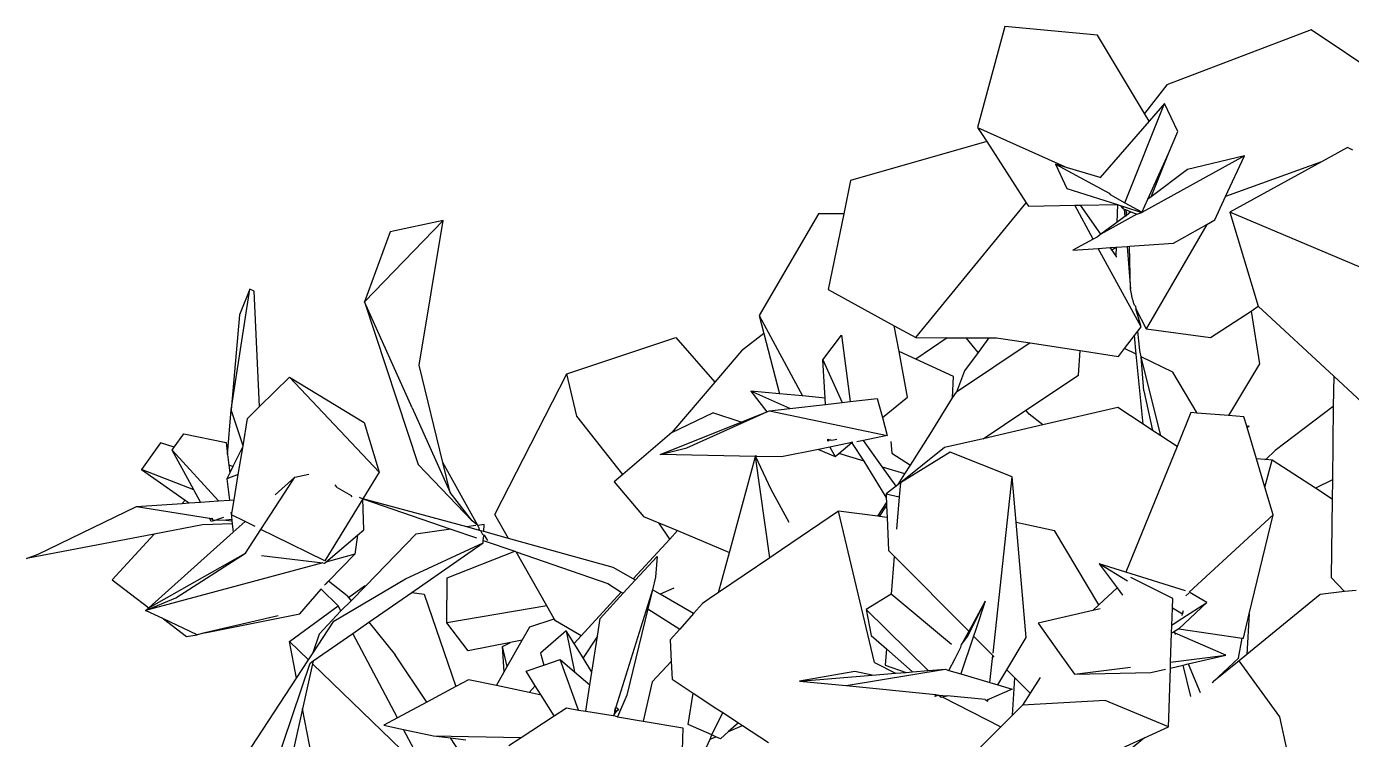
# Model space of a CAD drawing. Header units: metres. Extents: x -175 to 101, y -7 to 93.
# Drawn here: x 9.4208 to 9.4757, y 0.8264 to 0.856 of the extents above; entities that cross this region are included whole.
import ezdxf

# ---------------------------------------------------------------- set-up
doc = ezdxf.new("R2010")
doc.units = ezdxf.units.M

# ---------------------------------------------------------------- blocks, each defined once
blk = doc.blocks.new('verdurita}')
for p, q in [((-6.091487, 0.883776), (-6.092619, 0.879587)), ((-6.087654, 0.883419), (-6.091487, 0.883776)), ((-6.078787, 0.883634), (-6.084772, 0.881359)), ((-6.073357, 0.879981), (-6.078787, 0.883634)), ((-6.085698, 0.880168), (-6.087654, 0.883419)), ((-6.084772, 0.881359), (-6.085698, 0.880168)), ((-6.086508, 0.876469), (-6.084875, 0.880576)), ((-6.084875, 0.880576), (-6.085506, 0.87985)), ((-6.084318, 0.879421), (-6.084875, 0.880576)), ((-6.085506, 0.87985), (-6.087531, 0.877519)), ((-6.085506, 0.87985), (-6.085698, 0.880168)), ((-6.092619, 0.879587), (-6.088887, 0.877918)), ((-6.092619, 0.879587), (-6.092239, 0.879)), ((-6.084702, 0.878512), (-6.084318, 0.879421)), ((-6.092239, 0.879), (-6.097877, 0.877383)), ((-6.092239, 0.879), (-6.090599, 0.876465)), ((-6.077292, 0.878759), (-6.078363, 0.878169)), ((-6.077062, 0.87864), (-6.077292, 0.878759)), ((-6.089384, 0.878064), (-6.088915, 0.877064)), ((-6.089384, 0.878064), (-6.087169, 0.876865)), ((-6.088887, 0.877918), (-6.089384, 0.878064)), ((-6.08156, 0.878418), (-6.085816, 0.876065)), ((-6.085555, 0.876613), (-6.084702, 0.878512)), ((-6.085417, 0.876716), (-6.084702, 0.878512)), ((-6.08156, 0.878418), (-6.083911, 0.877839)), ((-6.082337, 0.876732), (-6.08156, 0.878418)), ((-6.078363, 0.878169), (-6.082337, 0.876732)), ((-6.078363, 0.878169), (-6.082161, 0.87608)), ((-6.087531, 0.877519), (-6.088887, 0.877918)), ((-6.087531, 0.877519), (-6.08755, 0.877497)), ((-6.083911, 0.877839), (-6.085417, 0.876716)), ((-6.097877, 0.877383), (-6.098161, 0.876002)), ((-6.088915, 0.877064), (-6.086816, 0.876388)), ((-6.095182, 0.870873), (-6.090599, 0.876465)), ((-6.090599, 0.876465), (-6.090509, 0.876326)), ((-6.090509, 0.876326), (-6.088592, 0.876362)), ((-6.088592, 0.876362), (-6.088357, 0.876367)), ((-6.087824, 0.874955), (-6.088592, 0.876362)), ((-6.088357, 0.876367), (-6.086816, 0.876388)), ((-6.087508, 0.875157), (-6.088357, 0.876367)), ((-6.087169, 0.876865), (-6.087116, 0.876806)), ((-6.087116, 0.876806), (-6.086508, 0.876469)), ((-6.086816, 0.876388), (-6.086843, 0.875653)), ((-6.086816, 0.876388), (-6.086714, 0.876355)), ((-6.086714, 0.876355), (-6.086603, 0.87623)), ((-6.086714, 0.876355), (-6.086572, 0.876309)), ((-6.086508, 0.876469), (-6.085824, 0.876089)), ((-6.085816, 0.876065), (-6.085555, 0.876613)), ((-6.085417, 0.876716), (-6.085555, 0.876613)), ((-6.082788, 0.875751), (-6.082337, 0.876732)), ((-6.099203, 0.876007), (-6.101665, 0.871797)), ((-6.098161, 0.876002), (-6.099203, 0.876007)), ((-6.098161, 0.876002), (-6.098803, 0.872875)), ((-6.086015, 0.875987), (-6.087508, 0.875157)), ((-6.086518, 0.875896), (-6.086843, 0.875653)), ((-6.086603, 0.87623), (-6.086572, 0.876309)), ((-6.086603, 0.87623), (-6.086542, 0.876205)), ((-6.086572, 0.876309), (-6.085816, 0.876065)), ((-6.086542, 0.876205), (-6.086518, 0.875896)), ((-6.086542, 0.876205), (-6.086491, 0.876184)), ((-6.086452, 0.875936), (-6.086518, 0.875896)), ((-6.086491, 0.876184), (-6.086452, 0.876052)), ((-6.086491, 0.876184), (-6.086259, 0.876088)), ((-6.086259, 0.876088), (-6.086452, 0.875936)), ((-6.086452, 0.875936), (-6.086452, 0.876052)), ((-6.08644, 0.875906), (-6.086452, 0.875936)), ((-6.086259, 0.876088), (-6.086015, 0.875987)), ((-6.086015, 0.875987), (-6.085816, 0.876065)), ((-6.076478, 0.873671), (-6.082161, 0.87608)), ((-6.082161, 0.87608), (-6.080986, 0.872172)), ((-6.114766, 0.875725), (-6.118026, 0.872354)), ((-6.116954, 0.875257), (-6.118026, 0.872354)), ((-6.114766, 0.875725), (-6.116954, 0.875257)), ((-6.115754, 0.869737), (-6.114766, 0.875725)), ((-6.086843, 0.875653), (-6.087508, 0.875157)), ((-6.08311, 0.875571), (-6.085628, 0.871241)), ((-6.084504, 0.874786), (-6.08311, 0.875571)), ((-6.08311, 0.875571), (-6.082788, 0.875751)), ((-6.087824, 0.874955), (-6.088669, 0.874501)), ((-6.087664, 0.875041), (-6.087824, 0.874955)), ((-6.087508, 0.875157), (-6.087664, 0.875041)), ((-6.086316, 0.874662), (-6.084504, 0.874786)), ((-6.088669, 0.874501), (-6.087615, 0.874573)), ((-6.087615, 0.874573), (-6.087122, 0.874607)), ((-6.085838, 0.87132), (-6.087615, 0.874573)), ((-6.087122, 0.874607), (-6.08688, 0.874624)), ((-6.08706, 0.874519), (-6.087122, 0.874607)), ((-6.08706, 0.874519), (-6.08688, 0.874624)), ((-6.086892, 0.87428), (-6.08706, 0.874519)), ((-6.08688, 0.874624), (-6.086892, 0.87428)), ((-6.086847, 0.874216), (-6.086892, 0.87428)), ((-6.08688, 0.874624), (-6.086421, 0.874655)), ((-6.086421, 0.874655), (-6.086316, 0.874662)), ((-6.086421, 0.874655), (-6.086281, 0.872877)), ((-6.086281, 0.872877), (-6.086316, 0.874662)), ((-6.123543, 0.867882), (-6.122772, 0.872876)), ((-6.122772, 0.872876), (-6.1232, 0.871822)), ((-6.12259, 0.872795), (-6.122772, 0.872876)), ((-6.122368, 0.868015), (-6.12259, 0.872795)), ((-6.098803, 0.872875), (-6.096072, 0.871365)), ((-6.08625, 0.872764), (-6.086281, 0.872877)), ((-6.08619, 0.872469), (-6.08625, 0.872764)), ((-6.118026, 0.872354), (-6.115804, 0.865617)), ((-6.116041, 0.867962), (-6.118026, 0.872354)), ((-6.086176, 0.872412), (-6.08619, 0.872469)), ((-6.08617, 0.872385), (-6.086176, 0.872412)), ((-6.08615, 0.872343), (-6.08617, 0.872385)), ((-6.086145, 0.872293), (-6.08615, 0.872343)), ((-6.086108, 0.872219), (-6.086145, 0.872293)), ((-6.086075, 0.872184), (-6.086108, 0.872219)), ((-6.086075, 0.872184), (-6.086063, 0.87207)), ((-6.086063, 0.87207), (-6.085628, 0.871241)), ((-6.085838, 0.87132), (-6.086063, 0.87207)), ((-6.082971, 0.870871), (-6.081274, 0.871974)), ((-6.081274, 0.871974), (-6.080986, 0.872172)), ((-6.081274, 0.871974), (-6.080936, 0.86979)), ((-6.080986, 0.872172), (-6.077859, 0.869274)), ((-6.1232, 0.871822), (-6.123543, 0.867882)), ((-6.101665, 0.871797), (-6.099871, 0.868454)), ((-6.101665, 0.871797), (-6.101471, 0.87105)), ((-6.109634, 0.869376), (-6.105127, 0.870872)), ((-6.105127, 0.870872), (-6.103506, 0.869027)), ((-6.101471, 0.87105), (-6.102404, 0.870322)), ((-6.101471, 0.87105), (-6.100822, 0.868545)), ((-6.099033, 0.869956), (-6.098257, 0.87097)), ((-6.098257, 0.87097), (-6.097901, 0.868219)), ((-6.096072, 0.871365), (-6.095182, 0.870873)), ((-6.095873, 0.870297), (-6.096072, 0.871365)), ((-6.095182, 0.870873), (-6.093875, 0.87087)), ((-6.093875, 0.87087), (-6.095182, 0.869979)), ((-6.093875, 0.87087), (-6.09309, 0.870868)), ((-6.092589, 0.870261), (-6.09309, 0.870868)), ((-6.09309, 0.870868), (-6.092144, 0.870866)), ((-6.092144, 0.870866), (-6.092589, 0.870261)), ((-6.092144, 0.870866), (-6.091832, 0.870865)), ((-6.091832, 0.870865), (-6.090433, 0.870652)), ((-6.08653, 0.870421), (-6.086119, 0.870955)), ((-6.086119, 0.870955), (-6.085973, 0.871144)), ((-6.086041, 0.870182), (-6.086119, 0.870955)), ((-6.085973, 0.871144), (-6.085838, 0.87132)), ((-6.085894, 0.870336), (-6.085973, 0.871144)), ((-6.085628, 0.871241), (-6.082971, 0.870871)), ((-6.102404, 0.870322), (-6.103506, 0.869027)), ((-6.090433, 0.870652), (-6.093487, 0.868608)), ((-6.090433, 0.870652), (-6.088365, 0.870337)), ((-6.088435, 0.869318), (-6.088365, 0.870337)), ((-6.088365, 0.870337), (-6.08678, 0.870096)), ((-6.08678, 0.870096), (-6.08653, 0.870421)), ((-6.086041, 0.870182), (-6.08653, 0.870421)), ((-6.085831, 0.870079), (-6.085894, 0.870336)), ((-6.099033, 0.869956), (-6.098228, 0.868182)), ((-6.098932, 0.868364), (-6.099033, 0.869956)), ((-6.095182, 0.869979), (-6.095873, 0.870297)), ((-6.095522, 0.86841), (-6.095873, 0.870297)), ((-6.093617, 0.86926), (-6.095182, 0.869979)), ((-6.092589, 0.870261), (-6.093156, 0.869489)), ((-6.085748, 0.86728), (-6.086041, 0.870182)), ((-6.084521, 0.869437), (-6.085831, 0.870079)), ((-6.085731, 0.868664), (-6.085831, 0.870079)), ((-6.085028, 0.866803), (-6.085831, 0.870079)), ((-6.080936, 0.86979), (-6.082222, 0.867641)), ((-6.122368, 0.868015), (-6.121129, 0.869235)), ((-6.121129, 0.869235), (-6.117414, 0.865295)), ((-6.121129, 0.869235), (-6.118041, 0.867355)), ((-6.114777, 0.865696), (-6.115754, 0.869737)), ((-6.11262, 0.86354), (-6.109634, 0.869376)), ((-6.109223, 0.867612), (-6.109634, 0.869376)), ((-6.09365, 0.868374), (-6.093617, 0.86926)), ((-6.093156, 0.869489), (-6.093487, 0.868608)), ((-6.090613, 0.867865), (-6.088435, 0.869318)), ((-6.083519, 0.867746), (-6.084521, 0.869437)), ((-6.077859, 0.869274), (-6.077875, 0.868012)), ((-6.077859, 0.869274), (-6.074268, 0.865946)), ((-6.103506, 0.869027), (-6.105287, 0.866932)), ((-6.100397, 0.867935), (-6.102009, 0.868658)), ((-6.102009, 0.868658), (-6.101344, 0.867796)), ((-6.100822, 0.868545), (-6.102009, 0.868658)), ((-6.085731, 0.868664), (-6.085362, 0.867024)), ((-6.099871, 0.868454), (-6.100822, 0.868545)), ((-6.098932, 0.868364), (-6.099871, 0.868454)), ((-6.098915, 0.868104), (-6.098932, 0.868364)), ((-6.098915, 0.868104), (-6.098228, 0.868182)), ((-6.098228, 0.868182), (-6.097901, 0.868219)), ((-6.097901, 0.868219), (-6.096772, 0.868348)), ((-6.096772, 0.868348), (-6.096559, 0.867556)), ((-6.096559, 0.867556), (-6.095522, 0.86841)), ((-6.094587, 0.866871), (-6.09365, 0.868374)), ((-6.09365, 0.868374), (-6.093487, 0.868608)), ((-6.123698, 0.866028), (-6.123543, 0.867882)), ((-6.123056, 0.866385), (-6.123543, 0.867882)), ((-6.122868, 0.867523), (-6.122368, 0.868015)), ((-6.116041, 0.867962), (-6.114477, 0.864456)), ((-6.107312, 0.865197), (-6.109223, 0.867612)), ((-6.105287, 0.866932), (-6.103583, 0.867752)), ((-6.104669, 0.866302), (-6.101344, 0.867796)), ((-6.102414, 0.867368), (-6.103583, 0.867752)), ((-6.102414, 0.867368), (-6.101344, 0.867796)), ((-6.101344, 0.867796), (-6.101233, 0.86784)), ((-6.101233, 0.86784), (-6.100397, 0.867935)), ((-6.101233, 0.86784), (-6.096359, 0.866811)), ((-6.100397, 0.867935), (-6.098915, 0.868104)), ((-6.092387, 0.86668), (-6.090613, 0.867865)), ((-6.090475, 0.867697), (-6.090613, 0.867865)), ((-6.089908, 0.867255), (-6.090475, 0.867697)), ((-6.086798, 0.867976), (-6.089908, 0.867255)), ((-6.085748, 0.86728), (-6.086798, 0.867976)), ((-6.083776, 0.867766), (-6.084351, 0.866354)), ((-6.083519, 0.867746), (-6.083776, 0.867766)), ((-6.082222, 0.867641), (-6.083519, 0.867746)), ((-6.081577, 0.86759), (-6.082222, 0.867641)), ((-6.081459, 0.867195), (-6.081577, 0.86759)), ((-6.077875, 0.868012), (-6.080287, 0.866197)), ((-6.077875, 0.868012), (-6.077912, 0.864981)), ((-6.123056, 0.866385), (-6.122868, 0.867523)), ((-6.118041, 0.867355), (-6.117414, 0.865295)), ((-6.105771, 0.866025), (-6.102414, 0.867368)), ((-6.096559, 0.867556), (-6.096359, 0.866811)), ((-6.089908, 0.867255), (-6.092387, 0.86668)), ((-6.085362, 0.867024), (-6.085748, 0.86728)), ((-6.085028, 0.866803), (-6.085362, 0.867024)), ((-6.081459, 0.867195), (-6.081366, 0.867214)), ((-6.081445, 0.867146), (-6.081459, 0.867195)), ((-6.081445, 0.867146), (-6.081366, 0.867214)), ((-6.081057, 0.86585), (-6.081445, 0.867146)), ((-6.126471, 0.866508), (-6.127259, 0.865402)), ((-6.125909, 0.866324), (-6.126471, 0.866508)), ((-6.125909, 0.866324), (-6.125509, 0.866877)), ((-6.125509, 0.866877), (-6.123756, 0.86653)), ((-6.123756, 0.86653), (-6.123698, 0.866028)), ((-6.105287, 0.866932), (-6.107312, 0.865197)), ((-6.098824, 0.866667), (-6.098719, 0.866636)), ((-6.098818, 0.866581), (-6.098824, 0.866667)), ((-6.098719, 0.866636), (-6.098818, 0.866581)), ((-6.097821, 0.866517), (-6.098733, 0.866333)), ((-6.098719, 0.866636), (-6.098661, 0.866615)), ((-6.098661, 0.866615), (-6.098454, 0.866659)), ((-6.098367, 0.866067), (-6.097821, 0.866517)), ((-6.097821, 0.866517), (-6.097814, 0.866559)), ((-6.097786, 0.866524), (-6.097821, 0.866517)), ((-6.097323, 0.865744), (-6.097821, 0.866517)), ((-6.097347, 0.866612), (-6.097623, 0.866557)), ((-6.096359, 0.866811), (-6.097347, 0.866612)), ((-6.096554, 0.865506), (-6.097347, 0.866612)), ((-6.096209, 0.866563), (-6.096164, 0.866083)), ((-6.095401, 0.865584), (-6.094587, 0.866871)), ((-6.092387, 0.86668), (-6.093982, 0.86631)), ((-6.084351, 0.866354), (-6.085028, 0.866803)), ((-6.125999, 0.866199), (-6.125909, 0.866324)), ((-6.12408, 0.864098), (-6.125999, 0.866199)), ((-6.1251, 0.864566), (-6.125999, 0.866199)), ((-6.123698, 0.866028), (-6.123646, 0.865584)), ((-6.123056, 0.866385), (-6.12348, 0.86553)), ((-6.123253, 0.865194), (-6.123056, 0.866385)), ((-6.105771, 0.866025), (-6.104669, 0.866302)), ((-6.101821, 0.865949), (-6.105771, 0.866025)), ((-6.102904, 0.861967), (-6.101821, 0.865949)), ((-6.101808, 0.865996), (-6.101821, 0.865949)), ((-6.101821, 0.865949), (-6.10118, 0.864589)), ((-6.101223, 0.861747), (-6.101821, 0.865949)), ((-6.100745, 0.865928), (-6.101787, 0.865948)), ((-6.099207, 0.866238), (-6.100745, 0.865928)), ((-6.098733, 0.866333), (-6.099207, 0.866238)), ((-6.099207, 0.866238), (-6.098522, 0.865939)), ((-6.098733, 0.866333), (-6.098522, 0.865939)), ((-6.098522, 0.865939), (-6.098367, 0.866067)), ((-6.097323, 0.865744), (-6.098367, 0.866067)), ((-6.096164, 0.866083), (-6.095401, 0.865584)), ((-6.093982, 0.86631), (-6.095813, 0.864851)), ((-6.093758, 0.866125), (-6.095813, 0.864851)), ((-6.091185, 0.865103), (-6.093758, 0.866125)), ((-6.084351, 0.866354), (-6.086474, 0.861142)), ((-6.080287, 0.866197), (-6.080653, 0.865837)), ((-6.1251, 0.864566), (-6.127259, 0.865402)), ((-6.127259, 0.865402), (-6.125453, 0.864134)), ((-6.12348, 0.86553), (-6.123646, 0.865584)), ((-6.123646, 0.865584), (-6.12361, 0.865269)), ((-6.12348, 0.86553), (-6.12361, 0.865269)), ((-6.115804, 0.865617), (-6.113561, 0.863276)), ((-6.113321, 0.863087), (-6.114777, 0.865696)), ((-6.114477, 0.864456), (-6.114777, 0.865696)), ((-6.0964, 0.864255), (-6.097323, 0.865744)), ((-6.095632, 0.865221), (-6.096554, 0.865506)), ((-6.095989, 0.864718), (-6.096554, 0.865506)), ((-6.095632, 0.865221), (-6.095401, 0.865584)), ((-6.080717, 0.86582), (-6.081057, 0.86585)), ((-6.080707, 0.864677), (-6.081057, 0.86585)), ((-6.080717, 0.86582), (-6.080653, 0.865837)), ((-6.080674, 0.865816), (-6.080717, 0.86582)), ((-6.080707, 0.864677), (-6.080409, 0.865793)), ((-6.080653, 0.865837), (-6.080674, 0.865816)), ((-6.080409, 0.865793), (-6.080674, 0.865816)), ((-6.078615, 0.864625), (-6.080409, 0.865793)), ((-6.12361, 0.865269), (-6.123733, 0.865021)), ((-6.123253, 0.865194), (-6.123733, 0.865021)), ((-6.123733, 0.865021), (-6.123623, 0.864129)), ((-6.123427, 0.864142), (-6.123253, 0.865194)), ((-6.121726, 0.864351), (-6.12091, 0.865082)), ((-6.121158, 0.8647), (-6.12091, 0.865082)), ((-6.12091, 0.865082), (-6.120326, 0.865211)), ((-6.117414, 0.865295), (-6.118095, 0.864181)), ((-6.107312, 0.865197), (-6.107671, 0.86489)), ((-6.107671, 0.86489), (-6.106457, 0.86346)), ((-6.09591, 0.864781), (-6.095632, 0.865221)), ((-6.095813, 0.864851), (-6.09591, 0.864781)), ((-6.095813, 0.864851), (-6.095862, 0.86427)), ((-6.091976, 0.857788), (-6.091185, 0.865103)), ((-6.091022, 0.863217), (-6.091185, 0.865103)), ((-6.077912, 0.864981), (-6.078615, 0.864625)), ((-6.077912, 0.864981), (-6.077922, 0.864174)), ((-6.124815, 0.864049), (-6.1251, 0.864566)), ((-6.122314, 0.86292), (-6.121158, 0.8647)), ((-6.119154, 0.864661), (-6.119236, 0.864768)), ((-6.119154, 0.864661), (-6.11858, 0.864327)), ((-6.118535, 0.864275), (-6.11858, 0.864327)), ((-6.113561, 0.863276), (-6.114477, 0.864456)), ((-6.10118, 0.864589), (-6.100444, 0.86322)), ((-6.095989, 0.864718), (-6.096405, 0.864388)), ((-6.096405, 0.864388), (-6.095862, 0.86427)), ((-6.096405, 0.864388), (-6.0964, 0.864255)), ((-6.09591, 0.864781), (-6.095989, 0.864718)), ((-6.095862, 0.86427), (-6.095976, 0.862929)), ((-6.080364, 0.863529), (-6.080707, 0.864677)), ((-6.077922, 0.864174), (-6.078615, 0.864625)), ((-6.131547, 0.861896), (-6.127476, 0.86387)), ((-6.127476, 0.86387), (-6.125578, 0.863998)), ((-6.127476, 0.86387), (-6.124448, 0.863382)), ((-6.125578, 0.863998), (-6.125453, 0.864134)), ((-6.125578, 0.863998), (-6.125287, 0.864017)), ((-6.125453, 0.864134), (-6.125287, 0.864017)), ((-6.125287, 0.864017), (-6.124815, 0.864049)), ((-6.124815, 0.864049), (-6.12408, 0.864098)), ((-6.12408, 0.864098), (-6.123623, 0.864129)), ((-6.123623, 0.864129), (-6.123427, 0.864142)), ((-6.123507, 0.863655), (-6.123427, 0.864142)), ((-6.118095, 0.864181), (-6.119665, 0.861611)), ((-6.118244, 0.86425), (-6.118095, 0.864181)), ((-6.118055, 0.862898), (-6.118095, 0.864181)), ((-6.118095, 0.864181), (-6.11444, 0.862931)), ((-6.113778, 0.863023), (-6.118095, 0.864181)), ((-6.096744, 0.863463), (-6.09639, 0.864023)), ((-6.096684, 0.863455), (-6.096385, 0.863902)), ((-6.0964, 0.864255), (-6.09639, 0.864023)), ((-6.09639, 0.864023), (-6.096385, 0.863902)), ((-6.096385, 0.863902), (-6.096364, 0.863414)), ((-6.077922, 0.864174), (-6.077962, 0.860931)), ((-6.124448, 0.863382), (-6.124375, 0.863377)), ((-6.124376, 0.863251), (-6.124448, 0.863382)), ((-6.124396, 0.863392), (-6.124375, 0.863377)), ((-6.124249, 0.863289), (-6.124376, 0.863251)), ((-6.124375, 0.863377), (-6.124305, 0.863388)), ((-6.124375, 0.863377), (-6.124249, 0.863289)), ((-6.124249, 0.863289), (-6.124016, 0.863372)), ((-6.123763, 0.863306), (-6.124249, 0.863289)), ((-6.124016, 0.863372), (-6.12385, 0.863431)), ((-6.123524, 0.863327), (-6.123763, 0.863306)), ((-6.123763, 0.863306), (-6.123517, 0.863268)), ((-6.123562, 0.863636), (-6.12353, 0.863521)), ((-6.12353, 0.863521), (-6.123534, 0.863414)), ((-6.123534, 0.863414), (-6.123524, 0.863327)), ((-6.12353, 0.863521), (-6.123507, 0.863655)), ((-6.122966, 0.863242), (-6.12353, 0.863521)), ((-6.123524, 0.863327), (-6.123517, 0.863268)), ((-6.123517, 0.863268), (-6.123502, 0.863153)), ((-6.123459, 0.862801), (-6.122966, 0.863242)), ((-6.122552, 0.863038), (-6.122966, 0.863242)), ((-6.113321, 0.863087), (-6.113561, 0.863276)), ((-6.112053, 0.862544), (-6.11262, 0.86354)), ((-6.106457, 0.86346), (-6.10582, 0.863193)), ((-6.105368, 0.862518), (-6.10582, 0.863193)), ((-6.10582, 0.863193), (-6.105047, 0.862868)), ((-6.098382, 0.863676), (-6.100742, 0.862073)), ((-6.096888, 0.857397), (-6.098382, 0.863676)), ((-6.096744, 0.863463), (-6.098382, 0.863676)), ((-6.096684, 0.863455), (-6.096744, 0.863463)), ((-6.096364, 0.863414), (-6.096684, 0.863455)), ((-6.096364, 0.863414), (-6.096307, 0.862051)), ((-6.091022, 0.863217), (-6.08943, 0.862871)), ((-6.090608, 0.858433), (-6.091022, 0.863217)), ((-6.080364, 0.863529), (-6.08385, 0.860313)), ((-6.081356, 0.859412), (-6.080364, 0.863529)), ((-6.126744, 0.862723), (-6.13203, 0.861707)), ((-6.128477, 0.86083), (-6.126744, 0.862723)), ((-6.126961, 0.859668), (-6.123459, 0.862801)), ((-6.124732, 0.86311), (-6.126744, 0.862723)), ((-6.123502, 0.863153), (-6.124732, 0.86311)), ((-6.123502, 0.863153), (-6.123459, 0.862801)), ((-6.122954, 0.861933), (-6.122314, 0.86292)), ((-6.121747, 0.86264), (-6.122314, 0.86292)), ((-6.119665, 0.861611), (-6.121747, 0.86264)), ((-6.11963, 0.861566), (-6.118314, 0.862678)), ((-6.118314, 0.862678), (-6.118424, 0.861892)), ((-6.118314, 0.862678), (-6.118055, 0.862898)), ((-6.115896, 0.862728), (-6.117971, 0.860578)), ((-6.11444, 0.862931), (-6.115896, 0.862728)), ((-6.11444, 0.862931), (-6.113386, 0.862566)), ((-6.113405, 0.863075), (-6.113778, 0.863023)), ((-6.113251, 0.862877), (-6.113778, 0.863023)), ((-6.11307, 0.863122), (-6.113321, 0.863087)), ((-6.113266, 0.862973), (-6.113321, 0.863087)), ((-6.113251, 0.862877), (-6.113266, 0.862973)), ((-6.113209, 0.862865), (-6.113251, 0.862877)), ((-6.113114, 0.8627), (-6.113209, 0.862865)), ((-6.113082, 0.86283), (-6.113209, 0.862865)), ((-6.11307, 0.862678), (-6.113114, 0.8627)), ((-6.113099, 0.862466), (-6.113073, 0.862647)), ((-6.113082, 0.86283), (-6.11307, 0.863122)), ((-6.112053, 0.862544), (-6.113082, 0.86283)), ((-6.113073, 0.862647), (-6.11307, 0.862678)), ((-6.11307, 0.862678), (-6.11293, 0.862462)), ((-6.105047, 0.862868), (-6.105368, 0.862518)), ((-6.105047, 0.862868), (-6.102904, 0.861967)), ((-6.087589, 0.859796), (-6.08943, 0.862871)), ((-6.116323, 0.860871), (-6.113103, 0.862368)), ((-6.116064, 0.860307), (-6.113103, 0.862368)), ((-6.113103, 0.862368), (-6.113099, 0.862466)), ((-6.113099, 0.862466), (-6.111799, 0.862016)), ((-6.107714, 0.861339), (-6.112053, 0.862544)), ((-6.105368, 0.862518), (-6.106885, 0.860863)), ((-6.100742, 0.862073), (-6.101223, 0.861747)), ((-6.13203, 0.861707), (-6.131547, 0.861896)), ((-6.119755, 0.861532), (-6.127092, 0.85955)), ((-6.126961, 0.859668), (-6.122954, 0.861933)), ((-6.125838, 0.860076), (-6.122954, 0.861933)), ((-6.122289, 0.861831), (-6.119755, 0.861532)), ((-6.119755, 0.861532), (-6.119681, 0.861523)), ((-6.119681, 0.861523), (-6.11963, 0.861566)), ((-6.118424, 0.861892), (-6.11963, 0.861566)), ((-6.118424, 0.861892), (-6.119521, 0.860773)), ((-6.114597, 0.860916), (-6.111799, 0.862016)), ((-6.111799, 0.862016), (-6.11174, 0.861996)), ((-6.11174, 0.861996), (-6.107944, 0.86068)), ((-6.110461, 0.859751), (-6.11174, 0.861996)), ((-6.1068, 0.860815), (-6.105899, 0.861799)), ((-6.105899, 0.861799), (-6.105959, 0.86094)), ((-6.103358, 0.860298), (-6.102904, 0.861967)), ((-6.101223, 0.861747), (-6.103358, 0.860298)), ((-6.096307, 0.862051), (-6.09607, 0.861812)), ((-6.09607, 0.861812), (-6.096204, 0.860232)), ((-6.09607, 0.861812), (-6.092984, 0.858694)), ((-6.106885, 0.860863), (-6.107714, 0.861339)), ((-6.086401, 0.860778), (-6.087578, 0.861489)), ((-6.087578, 0.861489), (-6.086835, 0.860496)), ((-6.086474, 0.861142), (-6.087578, 0.861489)), ((-6.084003, 0.860365), (-6.086474, 0.861142)), ((-6.128477, 0.86083), (-6.126961, 0.859668)), ((-6.1207, 0.859414), (-6.119825, 0.860435)), ((-6.119825, 0.860435), (-6.119804, 0.86046)), ((-6.119111, 0.859754), (-6.119825, 0.860435)), ((-6.119684, 0.8606), (-6.119651, 0.860641)), ((-6.119651, 0.860641), (-6.119632, 0.860661)), ((-6.119556, 0.86075), (-6.119632, 0.860661)), ((-6.119556, 0.86075), (-6.119521, 0.860773)), ((-6.118744, 0.860163), (-6.119521, 0.860773)), ((-6.119295, 0.859109), (-6.116323, 0.860871)), ((-6.118688, 0.860095), (-6.118028, 0.860586)), ((-6.117971, 0.860578), (-6.118573, 0.859954)), ((-6.118028, 0.860586), (-6.117971, 0.860578)), ((-6.114607, 0.85904), (-6.114597, 0.860916)), ((-6.107944, 0.86068), (-6.107381, 0.860322)), ((-6.107299, 0.86027), (-6.1068, 0.860815)), ((-6.1068, 0.860815), (-6.106885, 0.860863)), ((-6.105959, 0.86094), (-6.10609, 0.860407)), ((-6.105211, 0.860476), (-6.105776, 0.860227)), ((-6.086835, 0.860496), (-6.087589, 0.859796)), ((-6.086835, 0.860496), (-6.086605, 0.86019)), ((-6.084532, 0.860047), (-6.086265, 0.860928)), ((-6.077962, 0.860931), (-6.07741, 0.860338)), ((-6.127092, 0.85955), (-6.125838, 0.860076)), ((-6.118573, 0.859954), (-6.119001, 0.859545)), ((-6.118744, 0.860163), (-6.118688, 0.860095)), ((-6.118688, 0.860095), (-6.118573, 0.859954)), ((-6.117847, 0.859067), (-6.116064, 0.860307)), ((-6.116064, 0.860307), (-6.11555, 0.860234)), ((-6.11555, 0.860234), (-6.114237, 0.856403)), ((-6.107381, 0.860322), (-6.109049, 0.858503)), ((-6.108261, 0.859219), (-6.107299, 0.86027)), ((-6.10609, 0.860407), (-6.107605, 0.855548)), ((-6.107381, 0.860322), (-6.107299, 0.86027)), ((-6.10609, 0.860407), (-6.106281, 0.859624)), ((-6.105776, 0.860227), (-6.10609, 0.860407)), ((-6.104389, 0.859431), (-6.105776, 0.860227)), ((-6.103734, 0.860043), (-6.104017, 0.859851)), ((-6.103358, 0.860298), (-6.103734, 0.860043)), ((-6.096204, 0.860232), (-6.097229, 0.859596)), ((-6.093691, 0.858149), (-6.096204, 0.860232)), ((-6.093025, 0.858492), (-6.092301, 0.85994)), ((-6.092301, 0.85994), (-6.092858, 0.858924)), ((-6.092301, 0.85994), (-6.092707, 0.85873)), ((-6.084545, 0.859656), (-6.084532, 0.860047)), ((-6.083123, 0.859883), (-6.084276, 0.858794)), ((-6.084147, 0.859227), (-6.083123, 0.859883)), ((-6.083862, 0.860279), (-6.083989, 0.860161)), ((-6.083123, 0.859883), (-6.08385, 0.860313)), ((-6.078422, 0.860223), (-6.081452, 0.857737)), ((-6.07741, 0.860338), (-6.078422, 0.860223)), ((-6.076932, 0.860392), (-6.07741, 0.860338)), ((-6.127092, 0.85955), (-6.126961, 0.859668)), ((-6.126357, 0.859205), (-6.127092, 0.85955)), ((-6.124646, 0.858625), (-6.1207, 0.859414)), ((-6.121604, 0.859333), (-6.124646, 0.858625)), ((-6.121134, 0.858274), (-6.119111, 0.859754)), ((-6.119001, 0.859545), (-6.119901, 0.858579)), ((-6.119001, 0.859545), (-6.119111, 0.859754)), ((-6.110461, 0.859751), (-6.114607, 0.85904)), ((-6.110157, 0.859216), (-6.110461, 0.859751)), ((-6.106281, 0.859624), (-6.107156, 0.856051)), ((-6.106281, 0.859624), (-6.104962, 0.858787)), ((-6.104389, 0.859431), (-6.104962, 0.858787)), ((-6.104017, 0.859851), (-6.104389, 0.859431)), ((-6.097229, 0.859596), (-6.09466, 0.857063)), ((-6.097229, 0.859596), (-6.097026, 0.858521)), ((-6.087844, 0.859559), (-6.090111, 0.85903)), ((-6.087589, 0.859796), (-6.087844, 0.859559)), ((-6.087537, 0.859631), (-6.087844, 0.859559)), ((-6.084569, 0.858936), (-6.084545, 0.859656)), ((-6.084125, 0.859402), (-6.084545, 0.859656)), ((-6.084132, 0.859348), (-6.084125, 0.859402)), ((-6.084125, 0.859402), (-6.084083, 0.859556)), ((-6.081598, 0.858406), (-6.081356, 0.859412)), ((-6.081356, 0.859412), (-6.081452, 0.857737)), ((-6.126357, 0.859205), (-6.125403, 0.858474)), ((-6.124964, 0.858551), (-6.126357, 0.859205)), ((-6.120172, 0.857766), (-6.119295, 0.859109)), ((-6.118506, 0.858609), (-6.117847, 0.859067)), ((-6.117847, 0.859067), (-6.116746, 0.857721)), ((-6.113733, 0.857877), (-6.114607, 0.85904)), ((-6.111488, 0.858326), (-6.111175, 0.858879)), ((-6.111175, 0.858879), (-6.110157, 0.859216)), ((-6.110102, 0.859121), (-6.110157, 0.859216)), ((-6.109049, 0.858503), (-6.110102, 0.859121)), ((-6.108373, 0.858491), (-6.108261, 0.859219)), ((-6.104962, 0.858787), (-6.10536, 0.858339)), ((-6.092858, 0.858924), (-6.092984, 0.858694)), ((-6.090111, 0.85903), (-6.089231, 0.857796)), ((-6.084579, 0.858619), (-6.084569, 0.858936)), ((-6.084569, 0.858936), (-6.084516, 0.858991)), ((-6.084516, 0.858991), (-6.084147, 0.859227)), ((-6.084276, 0.858794), (-6.084504, 0.858662)), ((-6.084276, 0.858794), (-6.081659, 0.858414)), ((-6.125403, 0.858474), (-6.124964, 0.858551)), ((-6.124646, 0.858625), (-6.124964, 0.858551)), ((-6.120837, 0.856747), (-6.121134, 0.858274)), ((-6.121134, 0.858274), (-6.120341, 0.857507)), ((-6.119901, 0.858579), (-6.120172, 0.857766)), ((-6.120149, 0.857466), (-6.118506, 0.858609)), ((-6.116655, 0.855104), (-6.118506, 0.858609)), ((-6.111971, 0.858229), (-6.113733, 0.857877)), ((-6.112304, 0.858067), (-6.111971, 0.858229)), ((-6.112109, 0.857228), (-6.111488, 0.858326)), ((-6.111488, 0.858326), (-6.111971, 0.858229)), ((-6.109661, 0.858712), (-6.110731, 0.85778)), ((-6.109661, 0.858712), (-6.109324, 0.857016)), ((-6.109336, 0.858189), (-6.109661, 0.858712)), ((-6.109049, 0.858503), (-6.109336, 0.858189)), ((-6.108373, 0.858491), (-6.108968, 0.857595)), ((-6.108601, 0.857005), (-6.108373, 0.858491)), ((-6.10536, 0.858339), (-6.105316, 0.857446)), ((-6.097026, 0.858521), (-6.096396, 0.857964)), ((-6.092787, 0.858494), (-6.093313, 0.856927)), ((-6.092984, 0.858694), (-6.093288, 0.85814)), ((-6.093288, 0.85814), (-6.093025, 0.858492)), ((-6.092707, 0.85873), (-6.092787, 0.858494)), ((-6.092787, 0.858494), (-6.091987, 0.857686)), ((-6.091407, 0.8571), (-6.090608, 0.858433)), ((-6.084618, 0.85742), (-6.084579, 0.858619)), ((-6.084504, 0.858662), (-6.084579, 0.858619)), ((-6.084428, 0.858617), (-6.084504, 0.858662)), ((-6.084413, 0.85856), (-6.084428, 0.858617)), ((-6.082329, 0.857708), (-6.084428, 0.858617)), ((-6.081803, 0.857573), (-6.081659, 0.858414)), ((-6.081659, 0.858414), (-6.081598, 0.858406)), ((-6.120341, 0.857507), (-6.120172, 0.857766)), ((-6.115444, 0.855755), (-6.116746, 0.857721)), ((-6.112109, 0.857228), (-6.112304, 0.858067)), ((-6.112231, 0.857014), (-6.112304, 0.858067)), ((-6.110731, 0.85778), (-6.11059, 0.857289)), ((-6.108968, 0.857595), (-6.109336, 0.858189)), ((-6.096396, 0.857964), (-6.096453, 0.857296)), ((-6.096396, 0.857964), (-6.095317, 0.857009)), ((-6.093551, 0.857571), (-6.093305, 0.858038)), ((-6.093305, 0.858038), (-6.093288, 0.85814)), ((-6.092107, 0.856572), (-6.091987, 0.857686)), ((-6.091926, 0.857624), (-6.091987, 0.857686)), ((-6.089231, 0.857796), (-6.088606, 0.856919)), ((-6.084618, 0.85742), (-6.082329, 0.857708)), ((-6.083892, 0.857342), (-6.082329, 0.857708)), ((-6.081452, 0.857737), (-6.081772, 0.857475)), ((-6.122394, 0.851111), (-6.12028, 0.857375)), ((-6.120837, 0.856747), (-6.120341, 0.857507)), ((-6.120176, 0.857347), (-6.120592, 0.855485)), ((-6.12028, 0.857375), (-6.120149, 0.857466)), ((-6.120149, 0.857466), (-6.120176, 0.857347)), ((-6.120176, 0.857347), (-6.115398, 0.852724)), ((-6.112231, 0.857014), (-6.112109, 0.857228)), ((-6.11133, 0.857035), (-6.11059, 0.857289)), ((-6.11059, 0.857289), (-6.109916, 0.857521)), ((-6.109149, 0.855428), (-6.109916, 0.857521)), ((-6.109916, 0.857521), (-6.109324, 0.857016)), ((-6.108601, 0.857005), (-6.108968, 0.857595)), ((-6.105316, 0.857446), (-6.106104, 0.856604)), ((-6.105316, 0.857446), (-6.105279, 0.856707)), ((-6.096888, 0.857397), (-6.096013, 0.856953)), ((-6.096453, 0.857296), (-6.09558, 0.856988)), ((-6.093814, 0.857074), (-6.093551, 0.857571)), ((-6.088606, 0.856919), (-6.086282, 0.857211)), ((-6.084694, 0.855111), (-6.084626, 0.85717)), ((-6.084626, 0.85717), (-6.084618, 0.85742)), ((-6.084626, 0.85717), (-6.084102, 0.857293)), ((-6.084102, 0.857293), (-6.083892, 0.857342)), ((-6.083782, 0.855986), (-6.084102, 0.857293)), ((-6.083892, 0.857342), (-6.083396, 0.85616)), ((-6.082842, 0.85661), (-6.081803, 0.857573)), ((-6.081772, 0.857475), (-6.082842, 0.85661)), ((-6.080092, 0.855144), (-6.081772, 0.857475)), ((-6.122925, 0.85355), (-6.120837, 0.856747)), ((-6.113711, 0.856685), (-6.114237, 0.856403)), ((-6.112556, 0.85644), (-6.113711, 0.856685)), ((-6.112556, 0.85644), (-6.112231, 0.857014)), ((-6.110948, 0.856431), (-6.11133, 0.857035)), ((-6.109324, 0.857016), (-6.108684, 0.856469)), ((-6.108684, 0.856469), (-6.108601, 0.857005)), ((-6.106104, 0.856604), (-6.106479, 0.854971)), ((-6.105279, 0.856707), (-6.104401, 0.856129)), ((-6.097705, 0.857026), (-6.099994, 0.85663)), ((-6.099994, 0.85663), (-6.096987, 0.856874)), ((-6.099994, 0.85663), (-6.098063, 0.856444)), ((-6.098063, 0.856444), (-6.093966, 0.857119)), ((-6.096987, 0.856874), (-6.097705, 0.857026)), ((-6.096987, 0.856874), (-6.096013, 0.856953)), ((-6.096013, 0.856953), (-6.09558, 0.856988)), ((-6.09558, 0.856988), (-6.095317, 0.857009)), ((-6.095317, 0.857009), (-6.09466, 0.857063)), ((-6.09466, 0.857063), (-6.093966, 0.857119)), ((-6.093966, 0.857119), (-6.093814, 0.857074)), ((-6.093814, 0.857074), (-6.093313, 0.856927)), ((-6.093313, 0.856927), (-6.092107, 0.856572)), ((-6.091781, 0.856476), (-6.091407, 0.8571)), ((-6.091407, 0.8571), (-6.091069, 0.856758)), ((-6.091165, 0.855222), (-6.091069, 0.856758)), ((-6.091069, 0.856758), (-6.090441, 0.856124)), ((-6.090024, 0.856776), (-6.090441, 0.856124)), ((-6.088606, 0.856919), (-6.085442, 0.856979)), ((-6.085442, 0.856979), (-6.084831, 0.857122)), ((-6.082893, 0.856569), (-6.082842, 0.85661)), ((-6.114237, 0.856403), (-6.115444, 0.855755)), ((-6.111203, 0.856153), (-6.112556, 0.85644)), ((-6.110948, 0.856431), (-6.111203, 0.856153)), ((-6.110705, 0.856047), (-6.111203, 0.856153)), ((-6.110705, 0.856047), (-6.110948, 0.856431)), ((-6.110159, 0.855184), (-6.110705, 0.856047)), ((-6.108852, 0.855377), (-6.108684, 0.856469)), ((-6.107156, 0.856051), (-6.107535, 0.855152)), ((-6.104617, 0.854825), (-6.104401, 0.856129)), ((-6.104401, 0.856129), (-6.103419, 0.855483)), ((-6.098063, 0.856444), (-6.094344, 0.856069)), ((-6.094387, 0.855987), (-6.094344, 0.856069)), ((-6.094223, 0.856041), (-6.094387, 0.855987)), ((-6.094344, 0.856069), (-6.094223, 0.856041)), ((-6.094243, 0.856059), (-6.094223, 0.856041)), ((-6.094223, 0.856041), (-6.094127, 0.855956)), ((-6.094223, 0.856041), (-6.093884, 0.856023)), ((-6.091181, 0.856299), (-6.09214, 0.855877)), ((-6.092107, 0.856572), (-6.091781, 0.856476)), ((-6.091781, 0.856476), (-6.091181, 0.856299)), ((-6.090441, 0.856124), (-6.090762, 0.855624)), ((-6.120592, 0.855485), (-6.121318, 0.852236)), ((-6.120086, 0.852881), (-6.120592, 0.855485)), ((-6.115444, 0.855755), (-6.116655, 0.855104)), ((-6.110159, 0.855184), (-6.109654, 0.855514)), ((-6.109654, 0.855514), (-6.109149, 0.855428)), ((-6.107642, 0.855458), (-6.107605, 0.855548)), ((-6.107605, 0.855548), (-6.107489, 0.85545)), ((-6.103419, 0.855483), (-6.103171, 0.85532)), ((-6.094127, 0.855956), (-6.094079, 0.85597)), ((-6.094079, 0.85597), (-6.093884, 0.856023)), ((-6.094079, 0.85597), (-6.091653, 0.854736)), ((-6.092308, 0.855867), (-6.093884, 0.856023)), ((-6.092308, 0.855867), (-6.092192, 0.85579)), ((-6.092192, 0.85579), (-6.092189, 0.855855)), ((-6.092189, 0.855855), (-6.092181, 0.855886)), ((-6.092189, 0.855855), (-6.09214, 0.855877)), ((-6.09214, 0.855877), (-6.092124, 0.855903)), ((-6.091165, 0.855222), (-6.090762, 0.855624)), ((-6.087325, 0.855823), (-6.090762, 0.855624)), ((-6.084706, 0.854734), (-6.087325, 0.855823)), ((-6.116655, 0.855104), (-6.117216, 0.854803)), ((-6.111524, 0.854293), (-6.110159, 0.855184)), ((-6.109149, 0.855428), (-6.108852, 0.855377)), ((-6.108852, 0.855377), (-6.107716, 0.855198)), ((-6.107716, 0.855198), (-6.107667, 0.855262)), ((-6.107716, 0.855198), (-6.10768, 0.855202)), ((-6.10768, 0.855202), (-6.107667, 0.855262)), ((-6.10768, 0.855202), (-6.107535, 0.855152)), ((-6.107667, 0.855262), (-6.107642, 0.855458)), ((-6.107667, 0.855262), (-6.107586, 0.855369)), ((-6.107586, 0.855369), (-6.107642, 0.855458)), ((-6.107489, 0.85545), (-6.107586, 0.855369)), ((-6.107535, 0.855152), (-6.106479, 0.854971)), ((-6.106479, 0.854971), (-6.104828, 0.854689)), ((-6.103635, 0.854396), (-6.103171, 0.85532)), ((-6.103171, 0.85532), (-6.102531, 0.854898)), ((-6.091653, 0.854736), (-6.091165, 0.855222)), ((-6.084706, 0.854734), (-6.084694, 0.855111)), ((-6.078875, 0.849644), (-6.080092, 0.855144)), ((-6.117216, 0.854803), (-6.116404, 0.854628)), ((-6.116404, 0.854628), (-6.115162, 0.85436)), ((-6.115398, 0.852724), (-6.116404, 0.854628)), ((-6.104828, 0.854689), (-6.104856, 0.853755)), ((-6.103635, 0.854396), (-6.104617, 0.854825)), ((-6.103696, 0.854223), (-6.103635, 0.854396)), ((-6.103462, 0.85432), (-6.103635, 0.854396)), ((-6.102936, 0.854539), (-6.103275, 0.854238)), ((-6.102531, 0.854898), (-6.102936, 0.854539)), ((-6.102936, 0.854539), (-6.102353, 0.854781)), ((-6.102531, 0.854898), (-6.102353, 0.854781)), ((-6.102353, 0.854781), (-6.101282, 0.854076)), ((-6.094383, 0.852017), (-6.091653, 0.854736)), ((-6.085706, 0.854278), (-6.084706, 0.854734)), ((-6.115162, 0.85436), (-6.111524, 0.854293)), ((-6.115162, 0.85436), (-6.114461, 0.85427)), ((-6.114096, 0.853719), (-6.114461, 0.85427)), ((-6.114461, 0.85427), (-6.11383, 0.854189)), ((-6.112037, 0.853958), (-6.111524, 0.854293)), ((-6.103953, 0.853687), (-6.103696, 0.854223)), ((-6.103696, 0.854223), (-6.103462, 0.85432)), ((-6.103275, 0.854238), (-6.103462, 0.85432)), ((-6.087398, 0.853505), (-6.085706, 0.854278)), ((-6.085706, 0.854278), (-6.087179, 0.853058))]:
    blk.add_line(p, q)

msp = doc.modelspace()

# ---------------------------------------------------------------- block references
msp.add_blockref('verdurita}', (15.552823, -0.02781))

doc.saveas('drawing.dxf')
